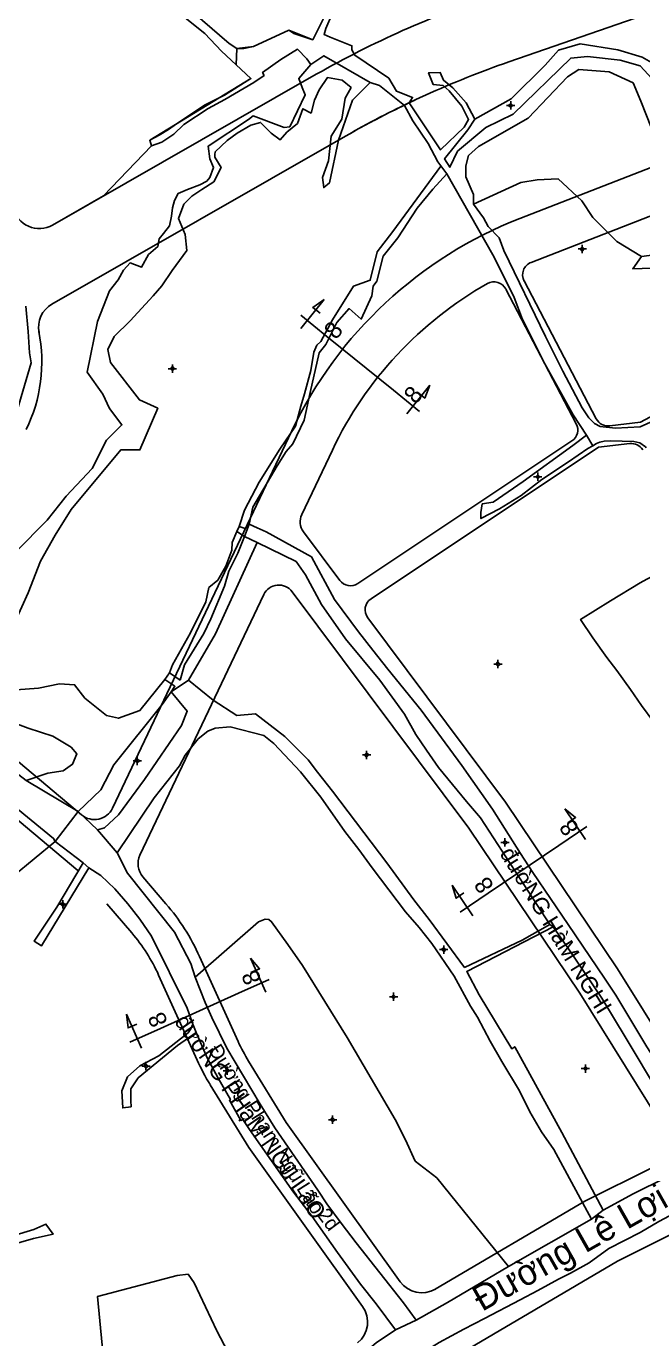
# Model space of a CAD drawing. Extents: x 548357 to 553331, y 1835329 to 1842351.
# Drawn here: x 551277.7 to 551462.8, y 1839061 to 1839455.2 of the extents above; entities that cross this region are included whole.
import ezdxf

# ---------------------------------------------------------------- set-up
doc = ezdxf.new("R2010")
doc.units = 0
for name, color, linetype in [('Level 1', 7, 'Continuous'), ('Level 10', 7, 'Continuous'), ('Level 11', 7, 'Continuous'), ('Level 2', 7, 'Continuous'), ('Level 30', 7, 'Continuous'), ('Level 31', 7, 'Continuous'), ('Level 4', 7, 'Continuous'), ('Level 5', 7, 'Continuous')]:
    doc.layers.add(name, color=color, linetype=linetype)

msp = doc.modelspace()

# ---------------------------------------------------------------- linework, layer by layer
at = {"layer": 'Level 1'}
for points in [[(551360.15, 1839364.47), (551367.15, 1839373.13)], [(551367.15, 1839373.13), (551363.7, 1839370.8), (551365.91, 1839369.02)], [(551360.09, 1839368.42), (551367.96, 1839362.06)], [(551367.96, 1839362.06), (551387.92, 1839345.91)], [(551395.79, 1839339.55), (551387.92, 1839345.91)], [(551391.92, 1839338.78), (551398.92, 1839347.43)], [(551398.92, 1839347.43), (551397.36, 1839343.58), (551395.16, 1839345.36)], [(551445.65, 1839210.95), (551439.41, 1839220.17)], [(551439.41, 1839220.17), (551442.65, 1839217.56), (551440.3, 1839215.97)], [(551446.04, 1839214.88), (551437.65, 1839209.21)], [(551416.38, 1839194.84), (551437.65, 1839209.21)], [(551411.79, 1839188.08), (551405.55, 1839197.31)], [(551405.55, 1839197.31), (551406.77, 1839193.33), (551409.12, 1839194.92)], [(551407.99, 1839189.18), (551416.38, 1839194.84)], [(551349.58, 1839165.14), (551345, 1839175.29)], [(551345, 1839175.29), (551347.75, 1839172.17), (551345.16, 1839171)], [(551350.64, 1839168.95), (551341.41, 1839164.79)], [(551318.01, 1839154.24), (551341.41, 1839164.79)], [(551312.33, 1839148.35), (551307.76, 1839158.5)], [(551307.76, 1839158.5), (551308.28, 1839154.37), (551310.87, 1839155.54)], [(551308.78, 1839150.08), (551318.01, 1839154.24)]]:
    msp.add_lwpolyline(points, dxfattribs=at)
at = {"layer": 'Level 10'}
for p, q in [((551445.92, 1839332.44), (551447.79, 1839329.22)), ((551321.17, 1839255.35), (551326.43, 1839258.87)), ((551286.41, 1839210.33), (551293.3, 1839219.36)), ((551293.3, 1839219.36), (551299.04, 1839213.85)), ((551286.41, 1839210.33), (551294.74, 1839203.99)), ((551299.04, 1839213.85), (551305.03, 1839206.96)), ((551294.74, 1839203.99), (551296.52, 1839202.42)), ((551434.94, 1839185.45), (551435.93, 1839184.74)), ((551327.69, 1839155.5), (551328.66, 1839152.96)), ((551422.47, 1839082.73), (551447.4, 1839096.94)), ((551447.4, 1839096.94), (551450.93, 1839099.62)), ((551388.55, 1839063.72), (551394.81, 1839066.6))]:
    msp.add_line(p, q, dxfattribs=at)
for points in [[(551317.52, 1839464.16), (551331.28, 1839453.04), (551336.31, 1839447.76), (551345.13, 1839439.54), (551337.21, 1839434.54), (551331.43, 1839431.64), (551322.78, 1839425.91), (551320.4, 1839424.2), (551317.55, 1839422.48), (551314.79, 1839421.02), (551315.27, 1839419.37), (551318.41, 1839420.39), (551321.95, 1839422.82), (551325.05, 1839425.72), (551332.31, 1839430.58), (551337.29, 1839433.22), (551346, 1839438.31), (551349.11, 1839440.48), (551348.66, 1839441.39), (551354.1, 1839445.23), (551359.18, 1839448.34), (551361.95, 1839445.44), (551363.16, 1839443.77), (551367.09, 1839446.4), (551380.97, 1839438.35), (551383.78, 1839437.43), (551391.28, 1839431.43), (551393.8, 1839426.81), (551398.34, 1839419.99), (551401.3, 1839414.54), (551403.96, 1839410.89)], [(551325.51, 1839461.39), (551338.63, 1839450.05), (551340.89, 1839448.58), (551343, 1839448.52), (551345.95, 1839449.15), (551356.56, 1839454.03), (551358.04, 1839453.11), (551363.69, 1839451.19), (551368.99, 1839461.53)], [(551369.58, 1839458.93), (551367.66, 1839454.54), (551367.13, 1839452.81), (551368.9, 1839451.98), (551375.49, 1839449.39), (551375.41, 1839448.17), (551376.31, 1839446.53), (551386.53, 1839439.69), (551388.83, 1839435.71), (551393.67, 1839433.84), (551392.68, 1839432.21), (551402.09, 1839418.11), (551409.19, 1839424.94), (551410.52, 1839427.19), (551408.48, 1839431.28), (551404.66, 1839435.83), (551402.84, 1839437.44), (551399.92, 1839437.71), (551398.51, 1839441.27), (551402.01, 1839441.3), (551402.97, 1839439.04), (551405.82, 1839436.78), (551409.77, 1839432.23), (551412.42, 1839427.36)], [(551412.42, 1839427.36), (551423.26, 1839433.4), (551433.5, 1839443.54), (551437.48, 1839448.09), (551444.06, 1839450), (551455.32, 1839448.14), (551462.67, 1839445.92), (551467.52, 1839443.12), (551471.63, 1839443.54)], [(551412.42, 1839427.36), (551410.28, 1839424.12), (551403.31, 1839415.39), (551404.91, 1839412.88), (551407.2, 1839417.68), (551415.66, 1839424.86), (551423.92, 1839428.85), (551441.17, 1839445.68), (551446.18, 1839446.2), (551456.07, 1839445.07), (551462, 1839443.32), (551466.76, 1839438.27)], [(551466.06, 1839336.77), (551462.01, 1839334.96), (551454.59, 1839334.48), (551450.01, 1839335.05), (551448.34, 1839335.94), (551446.63, 1839337.64), (551444.64, 1839340.67), (551438.77, 1839351.6), (551433.64, 1839362.04), (551421.1, 1839387.91), (551419.67, 1839391.66), (551416.42, 1839395.07), (551414.94, 1839397.74), (551412.02, 1839401.79), (551411.98, 1839404.67), (551409.71, 1839410.06), (551409.67, 1839413.3), (551410.46, 1839416.38), (551413.44, 1839419.08), (551428.4, 1839427.65), (551440.16, 1839440.05), (551443.58, 1839442.23), (551452.72, 1839441.51), (551459.88, 1839438.22), (551462.21, 1839432.74), (551466.94, 1839420.78)], [(551344.61, 1839305.69), (551345.71, 1839310.82), (551353.03, 1839323.18), (551355.78, 1839327.54), (551357.78, 1839329.86), (551361.18, 1839336.92), (551362.97, 1839345.24), (551365.63, 1839357.13), (551367.61, 1839359.66), (551370.9, 1839366.23), (551374.63, 1839370.44), (551378.28, 1839367.31), (551381.48, 1839374.23), (551381.87, 1839377.13), (551382.98, 1839378.68), (551384.83, 1839386.22), (551389.23, 1839391.65), (551395.1, 1839400.64), (551399.8, 1839406.32), (551403.96, 1839410.89)], [(551403.96, 1839410.89), (551417.74, 1839386.57), (551422.41, 1839377.46), (551424.24, 1839373.79), (551426.68, 1839367.19), (551433.42, 1839353.86), (551441.88, 1839338.49), (551445.92, 1839332.44)], [(551467.77, 1839386.78), (551462.43, 1839386.12), (551459.81, 1839382.39), (551471.15, 1839382.75)], [(551272.93, 1839333.03), (551279.12, 1839354.17), (551278.69, 1839357.19), (551278.3, 1839363.59), (551277.52, 1839371.16)], [(551445.92, 1839332.44), (551441.8, 1839329.33), (551426.9, 1839318.51), (551417.91, 1839312.31), (551414.6, 1839311.76), (551414.15, 1839309.18), (551414.21, 1839307.38), (551419.75, 1839310.29), (551426.32, 1839314.29), (551432.47, 1839319.06), (551440.48, 1839324.4), (551446.34, 1839328.38), (551447.79, 1839329.22)], [(551447.79, 1839329.22), (551448.93, 1839329.88), (551449.93, 1839330.34), (551451.23, 1839330.63), (551453.11, 1839330.72), (551460.12, 1839330.53), (551461.97, 1839330.16), (551463.58, 1839328.96), (551463.8, 1839328.6)], [(551344.61, 1839305.69), (551343.22, 1839302.02), (551347.01, 1839300.19)], [(551344.61, 1839305.69), (551347.07, 1839304.57), (551349.72, 1839303.43), (551363.29, 1839295.87), (551370.25, 1839283.09), (551377.49, 1839273.37), (551381.78, 1839267.82), (551386.24, 1839262.18), (551396.27, 1839249.84), (551408.43, 1839233.16), (551417.73, 1839220.11), (551426.05, 1839206.76), (551429.8, 1839201.1), (551440.36, 1839185.46), (551451.36, 1839169.37), (551454.71, 1839164.2), (551464.05, 1839148.66), (551469.49, 1839140.18), (551480.42, 1839122.9), (551483.86, 1839116.42)], [(551326.43, 1839258.87), (551334.52, 1839272.77), (551347.01, 1839300.19)], [(551347.01, 1839300.19), (551358.7, 1839294.52), (551361.49, 1839290.43), (551366.31, 1839281.55), (551373.59, 1839271.2), (551383.88, 1839258.88), (551391.22, 1839248.65), (551394.65, 1839242.54), (551397.89, 1839237.79), (551401.5, 1839232.59), (551409.87, 1839222.39), (551414.1, 1839217.44), (551434.94, 1839185.45)], [(551482.45, 1839298.41), (551464.08, 1839289.14), (551461.99, 1839288.05), (551453.15, 1839282.69), (551444.13, 1839277.09), (551447.85, 1839271.54), (551452.05, 1839265.69), (551455.03, 1839261.72), (551459.11, 1839256.03), (551462.47, 1839251.25), (551466.14, 1839246.23), (551469.64, 1839241.23), (551483.85, 1839219.5), (551487.72, 1839215.07), (551489.34, 1839212.06), (551495.82, 1839199.44), (551502.85, 1839186.94), (551514.61, 1839164.79), (551527.98, 1839137.95)], [(551151.32, 1839272.87), (551158.9, 1839273.71), (551162.14, 1839272.76), (551177.62, 1839269.62), (551181.49, 1839268.62), (551181.61, 1839267.74), (551186.15, 1839271.05), (551200.64, 1839269.72), (551204.07, 1839268.95), (551219.72, 1839265.6), (551232.7, 1839255.56), (551242.65, 1839244.83), (551258.02, 1839231.08), (551273.37, 1839220.24), (551275.3, 1839220.01), (551285.9, 1839211.31), (551286.41, 1839210.33)], [(551239.12, 1839258.3), (551277.62, 1839228.73), (551293.3, 1839219.36)], [(551326.43, 1839258.87), (551333.81, 1839252.81), (551340.93, 1839248.27), (551346.54, 1839248.76), (551355.37, 1839241.91), (551362.36, 1839234.94), (551365.12, 1839231.23), (551369.61, 1839225.51), (551385.93, 1839203.93), (551394.1, 1839192.9), (551398.72, 1839186.9), (551409.29, 1839172.55), (551426.58, 1839180.78), (551434.94, 1839185.45)], [(551293.3, 1839219.36), (551300.11, 1839225.92), (551303.99, 1839233.39), (551318.47, 1839251.48), (551321.17, 1839255.35)], [(551321.17, 1839255.35), (551326.04, 1839249.48), (551324.32, 1839245.17), (551313.24, 1839228.95), (551305.38, 1839218.34), (551301.16, 1839214.53), (551299.04, 1839213.85)], [(551305.03, 1839206.96), (551316.1, 1839223.54), (551323.72, 1839233.12), (551325.41, 1839236.34), (551329.29, 1839241.21), (551332.17, 1839243.54), (551334.45, 1839244.39), (551338.9, 1839244.77), (551349.05, 1839242.24), (551352.01, 1839239.86), (551360.08, 1839231.29), (551366.1, 1839223.74), (551373.32, 1839213.37), (551377.58, 1839207.99), (551381.54, 1839202.43), (551391.55, 1839189.3), (551395.7, 1839184.56), (551399.48, 1839179.76), (551406.18, 1839169.92), (551411.06, 1839160.9), (551413.21, 1839157.59), (551417.02, 1839150.41), (551420.53, 1839144.3), (551425.84, 1839135.48), (551428.92, 1839129.19), (551432.43, 1839123.17), (551436.08, 1839117.82), (551447.4, 1839096.94)], [(551305.03, 1839206.96), (551308.1, 1839200.86), (551322.24, 1839183.14), (551327.14, 1839173.69), (551328.43, 1839169.65)], [(551294.74, 1839203.99), (551286.87, 1839190.65), (551280.1, 1839180.4), (551282.3, 1839179.06), (551296.52, 1839202.42)], [(551296.52, 1839202.42), (551300.11, 1839200.19), (551304.28, 1839196.13), (551308.23, 1839191.65), (551311.76, 1839187.01), (551315.25, 1839181.98), (551326.02, 1839160.27), (551327.69, 1839155.5)], [(551328.43, 1839169.65), (551347.38, 1839186.27), (551349.47, 1839187.03), (551350.48, 1839186.91), (551351.34, 1839186.26), (551356.28, 1839179.44), (551360.6, 1839173.11), (551374.06, 1839151.54), (551388.45, 1839126.92), (551391.58, 1839120.76), (551394.48, 1839114.39), (551401, 1839109.32), (551406.91, 1839102.06), (551422.47, 1839082.73)], [(551435.93, 1839184.74), (551409.94, 1839171.35), (551413.73, 1839164.3), (551423.49, 1839148.11), (551424.39, 1839148.71), (551438.5, 1839122.97), (551450.93, 1839099.62)], [(551435.93, 1839184.74), (551440.51, 1839178.18), (551450.5, 1839163.28), (551457.84, 1839151.21), (551467.52, 1839135.01), (551470.15, 1839130.73), (551479.91, 1839114.49)], [(551328.43, 1839169.65), (551331.44, 1839161.97), (551333.37, 1839157.51), (551337.94, 1839148.34), (551347.97, 1839131.44), (551352.34, 1839124.41), (551365.2, 1839105.69), (551367.92, 1839101.52), (551372.22, 1839095.75), (551376.71, 1839089.85), (551390.92, 1839071.84), (551394.81, 1839066.6)], [(551327.69, 1839155.5), (551327.12, 1839154.06), (551326.32, 1839152.93), (551317.46, 1839146.02), (551311.75, 1839143), (551308.08, 1839139.68), (551306.4, 1839135.45), (551306.66, 1839130.34), (551309.14, 1839130.71), (551309.04, 1839132.47), (551309.08, 1839136.08), (551311.32, 1839139.43), (551323.07, 1839149.08), (551328.66, 1839152.96)], [(551328.66, 1839152.96), (551332.02, 1839145.42), (551335.27, 1839139.28), (551339, 1839132.88), (551338.68, 1839132.65), (551342.13, 1839126.53), (551342.72, 1839126.86), (551344.69, 1839123.92), (551357.89, 1839105.08), (551363.54, 1839097.76), (551371.19, 1839086.95), (551378.05, 1839077.43), (551382.8, 1839071.49), (551388.55, 1839063.72)], [(551450.93, 1839099.62), (551459.96, 1839104.51), (551479.91, 1839114.49)], [(551339.57, 1838991.66), (551341.67, 1838997.91), (551355.45, 1839014.08), (551361, 1839020.21), (551366.88, 1839027.41), (551373.65, 1839034.23), (551380.01, 1839039.79), (551385.93, 1839045.97), (551396.89, 1839051.61), (551395.63, 1839056.17), (551401.69, 1839059.87), (551409.05, 1839063.94), (551415.3, 1839067.1), (551425.98, 1839072.75), (551431.31, 1839075.5), (551437.48, 1839078.94), (551441.06, 1839080.71), (551446.75, 1839083.84), (551452.58, 1839088.15), (551462, 1839092.98), (551467.62, 1839096.22), (551481.32, 1839103.57)], [(551266.4, 1839043.92), (551263.18, 1839071.58), (551259.57, 1839088.08), (551263.52, 1839089.24), (551267.25, 1839090.05), (551279.93, 1839093.84), (551283.6, 1839095.47), (551285.73, 1839092.42), (551279.89, 1839091.14), (551265.27, 1839086.95), (551268.74, 1839058.39)], [(551394.81, 1839066.6), (551404.21, 1839071.96), (551422.47, 1839082.73)], [(551342.58, 1838914.79), (551335.21, 1838950.51), (551332.73, 1838962.22), (551328.34, 1838981.83), (551328.57, 1838982.04), (551322.36, 1839005.57), (551333.14, 1839008.32), (551351.03, 1839031.17), (551366.62, 1839046.23), (551377.65, 1839056.22), (551378.14, 1839055.85), (551382.77, 1839059.75), (551388.55, 1839063.72)]]:
    msp.add_lwpolyline(points, dxfattribs=at)
at = {"layer": 'Level 11'}
for p, q in [((551422.53, 1839431.44), (551421.91, 1839431.44)), ((551423.16, 1839432.07), (551422.53, 1839431.44)), ((551422.53, 1839431.44), (551423.16, 1839430.81)), ((551423.16, 1839432.69), (551423.16, 1839432.07)), ((551423.79, 1839431.44), (551423.16, 1839432.07)), ((551423.16, 1839430.81), (551423.79, 1839431.44)), ((551424.41, 1839431.44), (551423.79, 1839431.44)), ((551423.16, 1839430.81), (551423.16, 1839430.19)), ((551444.01, 1839388.36), (551443.38, 1839388.36)), ((551444.63, 1839388.99), (551444.01, 1839388.36)), ((551444.01, 1839388.36), (551444.63, 1839387.73)), ((551444.63, 1839389.61), (551444.63, 1839388.99)), ((551445.25, 1839388.36), (551444.63, 1839388.99)), ((551444.63, 1839387.73), (551445.25, 1839388.36)), ((551444.63, 1839387.73), (551444.63, 1839387.11)), ((551445.88, 1839388.36), (551445.25, 1839388.36)), ((551320.95, 1839352.38), (551320.33, 1839352.38)), ((551321.58, 1839353.01), (551320.95, 1839352.38)), ((551320.95, 1839352.38), (551321.58, 1839351.75)), ((551321.58, 1839353.63), (551321.58, 1839353.01)), ((551322.2, 1839352.38), (551321.58, 1839353.01)), ((551321.58, 1839351.75), (551322.2, 1839352.38)), ((551322.83, 1839352.38), (551322.2, 1839352.38)), ((551321.58, 1839351.75), (551321.58, 1839351.13)), ((551431.29, 1839320.53), (551430.67, 1839319.91)), ((551431.29, 1839321.16), (551431.29, 1839320.53)), ((551431.91, 1839319.91), (551431.29, 1839320.53)), ((551430.67, 1839319.91), (551430.04, 1839319.91)), ((551430.67, 1839319.91), (551431.29, 1839319.29)), ((551431.29, 1839319.29), (551431.91, 1839319.91)), ((551431.29, 1839319.29), (551431.29, 1839318.66)), ((551432.54, 1839319.91), (551431.91, 1839319.91)), ((551418.69, 1839263.66), (551418.07, 1839263.66)), ((551419.32, 1839264.29), (551418.69, 1839263.66)), ((551418.69, 1839263.66), (551419.32, 1839263.03)), ((551419.32, 1839264.91), (551419.32, 1839264.29)), ((551419.94, 1839263.66), (551419.32, 1839264.29)), ((551419.32, 1839263.03), (551419.94, 1839263.66)), ((551419.32, 1839263.03), (551419.32, 1839262.41)), ((551420.57, 1839263.66), (551419.94, 1839263.66)), ((551310.41, 1839234.6), (551309.78, 1839234.6)), ((551311.03, 1839235.23), (551310.41, 1839234.6)), ((551310.41, 1839234.6), (551311.03, 1839233.97)), ((551311.03, 1839235.85), (551311.03, 1839235.23)), ((551311.65, 1839234.6), (551311.03, 1839235.23)), ((551311.03, 1839233.97), (551311.65, 1839234.6)), ((551311.03, 1839233.97), (551311.03, 1839233.35)), ((551312.28, 1839234.6), (551311.65, 1839234.6)), ((551379.27, 1839236.37), (551378.65, 1839236.37)), ((551379.9, 1839236.99), (551379.27, 1839236.37)), ((551379.27, 1839236.37), (551379.9, 1839235.75)), ((551379.9, 1839237.62), (551379.9, 1839236.99)), ((551380.53, 1839236.37), (551379.9, 1839236.99)), ((551379.9, 1839235.75), (551380.53, 1839236.37)), ((551379.9, 1839235.75), (551379.9, 1839235.12)), ((551381.15, 1839236.37), (551380.53, 1839236.37)), ((551420.81, 1839210.09), (551420.18, 1839210.09)), ((551421.43, 1839210.71), (551420.81, 1839210.09)), ((551420.81, 1839210.09), (551421.43, 1839209.47)), ((551421.43, 1839211.34), (551421.43, 1839210.71)), ((551422.06, 1839210.09), (551421.43, 1839210.71)), ((551421.43, 1839209.47), (551422.06, 1839210.09)), ((551422.68, 1839210.09), (551422.06, 1839210.09)), ((551421.43, 1839209.47), (551421.43, 1839208.84)), ((551288.01, 1839191.52), (551287.39, 1839191.52)), ((551288.64, 1839192.15), (551288.01, 1839191.52)), ((551288.01, 1839191.52), (551288.64, 1839190.89)), ((551288.64, 1839192.77), (551288.64, 1839192.15)), ((551289.27, 1839191.52), (551288.64, 1839192.15)), ((551288.64, 1839190.89), (551289.27, 1839191.52)), ((551288.64, 1839190.89), (551288.64, 1839190.27)), ((551289.89, 1839191.52), (551289.27, 1839191.52)), ((551403.04, 1839179.15), (551403.04, 1839178.53)), ((551402.41, 1839177.9), (551401.79, 1839177.9)), ((551403.04, 1839178.53), (551402.41, 1839177.9)), ((551402.41, 1839177.9), (551403.04, 1839177.27)), ((551403.67, 1839177.9), (551403.04, 1839178.53)), ((551403.04, 1839177.27), (551403.67, 1839177.9)), ((551403.04, 1839177.27), (551403.04, 1839176.65)), ((551404.29, 1839177.9), (551403.67, 1839177.9)), ((551387.35, 1839163.75), (551386.73, 1839163.75)), ((551387.98, 1839164.37), (551387.35, 1839163.75)), ((551387.35, 1839163.75), (551387.98, 1839163.13)), ((551387.98, 1839165), (551387.98, 1839164.37)), ((551388.61, 1839163.75), (551387.98, 1839164.37)), ((551387.98, 1839163.13), (551388.61, 1839163.75)), ((551387.98, 1839163.13), (551387.98, 1839162.5)), ((551389.23, 1839163.75), (551388.61, 1839163.75)), ((551313.62, 1839143.55), (551312.99, 1839142.92)), ((551313.62, 1839144.17), (551313.62, 1839143.55)), ((551314.25, 1839142.92), (551313.62, 1839143.55)), ((551445.6, 1839143.43), (551445.6, 1839142.81)), ((551312.99, 1839142.92), (551312.37, 1839142.92)), ((551312.99, 1839142.92), (551313.62, 1839142.29)), ((551313.62, 1839142.29), (551314.25, 1839142.92)), ((551313.62, 1839142.29), (551313.62, 1839141.67)), ((551314.87, 1839142.92), (551314.25, 1839142.92)), ((551337.39, 1839141.54), (551336.77, 1839141.54)), ((551338.02, 1839142.17), (551337.39, 1839141.54)), ((551337.39, 1839141.54), (551338.02, 1839140.91)), ((551338.02, 1839142.79), (551338.02, 1839142.17)), ((551338.65, 1839141.54), (551338.02, 1839142.17)), ((551338.02, 1839140.91), (551338.65, 1839141.54)), ((551338.02, 1839140.91), (551338.02, 1839140.29)), ((551339.27, 1839141.54), (551338.65, 1839141.54)), ((551444.97, 1839142.18), (551444.35, 1839142.18)), ((551445.6, 1839142.81), (551444.97, 1839142.18)), ((551444.97, 1839142.18), (551445.6, 1839141.55)), ((551446.23, 1839142.18), (551445.6, 1839142.81)), ((551445.6, 1839141.55), (551446.23, 1839142.18)), ((551445.6, 1839141.55), (551445.6, 1839140.93)), ((551446.85, 1839142.18), (551446.23, 1839142.18)), ((551369.67, 1839127.45), (551369.05, 1839126.82)), ((551369.67, 1839128.07), (551369.67, 1839127.45)), ((551370.3, 1839126.82), (551369.67, 1839127.45)), ((551369.05, 1839126.82), (551368.42, 1839126.82)), ((551369.05, 1839126.82), (551369.67, 1839126.19)), ((551369.67, 1839126.19), (551370.3, 1839126.82)), ((551369.67, 1839126.19), (551369.67, 1839125.57)), ((551370.92, 1839126.82), (551370.3, 1839126.82))]:
    msp.add_line(p, q, dxfattribs=at)
for centre in [(551423.16, 1839431.44), (551444.63, 1839388.36), (551321.58, 1839352.38), (551431.29, 1839319.91), (551419.32, 1839263.66), (551311.03, 1839234.6), (551379.9, 1839236.37), (551421.43, 1839210.09), (551288.64, 1839191.52), (551403.04, 1839177.9), (551387.98, 1839163.75), (551313.62, 1839142.92), (551338.02, 1839141.54), (551445.6, 1839142.18), (551369.67, 1839126.82)]:
    msp.add_circle(centre, 0.15, dxfattribs=at)
at = {"layer": 'Level 2'}
for p, q in [((551308.1, 1839200.86), (551305.03, 1839206.96)), ((551294.74, 1839203.99), (551296.52, 1839202.42)), ((551296.52, 1839202.42), (551300.11, 1839200.19)), ((551300.11, 1839200.19), (551304.28, 1839196.13)), ((551322.24, 1839183.14), (551308.1, 1839200.86)), ((551304.28, 1839196.13), (551308.23, 1839191.65)), ((551315.25, 1839181.98), (551326.02, 1839160.27)), ((551326.02, 1839160.27), (551327.69, 1839155.5)), ((551327.69, 1839155.5), (551328.66, 1839152.96)), ((551347.97, 1839131.44), (551337.94, 1839148.34)), ((551338.68, 1839132.65), (551342.13, 1839126.53)), ((551342.13, 1839126.53), (551342.72, 1839126.86)), ((551388.55, 1839063.72), (551394.81, 1839066.6))]:
    msp.add_line(p, q, dxfattribs=at)
for points in [[(551305.03, 1839206.96), (551299.04, 1839213.85), (551293.3, 1839219.36), (551286.41, 1839210.33), (551294.74, 1839203.99)], [(551437.48, 1839078.94), (551441.06, 1839080.71), (551446.75, 1839083.84), (551452.58, 1839088.15), (551462, 1839092.98), (551467.62, 1839096.22), (551481.32, 1839103.57), (551492.64, 1839107.86), (551502.4, 1839112.71), (551516.96, 1839120.26), (551529.59, 1839126.58), (551535.62, 1839129.44), (551541.72, 1839132.94), (551551.37, 1839137.9), (551562.2, 1839142.15), (551571.64, 1839146.11), (551597.94, 1839160.4), (551619.98, 1839173.88), (551649.8, 1839199.45), (551672.62, 1839215.25)], [(551308.23, 1839191.65), (551311.76, 1839187.01), (551315.25, 1839181.98)], [(551328.43, 1839169.65), (551327.14, 1839173.69), (551322.24, 1839183.14)], [(551337.94, 1839148.34), (551333.37, 1839157.51), (551331.44, 1839161.97), (551328.43, 1839169.65)], [(551573.55, 1839161.78), (551568.97, 1839158.28), (551548.53, 1839147.85), (551527.98, 1839137.95), (551524.56, 1839137.32), (551507.79, 1839128.39), (551496.59, 1839122.65), (551483.86, 1839116.42), (551479.91, 1839114.49), (551459.96, 1839104.51), (551450.93, 1839099.62), (551447.4, 1839096.94), (551422.47, 1839082.73), (551404.21, 1839071.96), (551394.81, 1839066.6), (551388.55, 1839063.72), (551382.77, 1839059.75)], [(551328.66, 1839152.96), (551332.02, 1839145.42), (551335.27, 1839139.28), (551339, 1839132.88), (551338.68, 1839132.65)], [(551365.2, 1839105.69), (551352.34, 1839124.41), (551347.97, 1839131.44)], [(551342.72, 1839126.86), (551344.69, 1839123.92), (551357.89, 1839105.08), (551363.54, 1839097.76), (551371.19, 1839086.95), (551378.05, 1839077.43)], [(551376.71, 1839089.85), (551372.22, 1839095.75), (551367.92, 1839101.52), (551365.2, 1839105.69)], [(551394.81, 1839066.6), (551390.92, 1839071.84), (551376.71, 1839089.85)], [(551378.05, 1839077.43), (551382.8, 1839071.49), (551388.55, 1839063.72)], [(551401.69, 1839059.87), (551409.05, 1839063.94), (551415.3, 1839067.1), (551425.98, 1839072.75), (551431.31, 1839075.5), (551437.48, 1839078.94)]]:
    msp.add_lwpolyline(points, dxfattribs=at)
at = {"layer": 'Level 30'}
for points in [[(551285.59, 1839395.51), (551300.92, 1839404.28), (551315.27, 1839419.37), (551314.79, 1839421.02), (551345.13, 1839439.54), (551340.72, 1839443.65), (551340.89, 1839448.58), (551345.95, 1839449.15), (551356.56, 1839454.03), (551363.69, 1839451.19), (551368.99, 1839461.53), (551376.16, 1839479.64)], [(551468.67, 1839460.5), (551422.6, 1839444.54)], [(551363.35, 1839440.02), (551285.59, 1839395.51)], [(551373.53, 1839422.23), (551285.4, 1839371.78)], [(551425.92, 1839397.49), (551488.92, 1839422.03)], [(551429.27, 1839384.31), (551494.21, 1839409.6)], [(551442.85, 1839335.86), (551421.66, 1839376.32)], [(551448.85, 1839337.33), (551427.18, 1839378.73)], [(551462.08, 1839336.31), (551517.02, 1839365.63)], [(551281.53, 1839363.29), (551281.48, 1839363.51)], [(551452.87, 1839335.22), (551462.08, 1839336.31)], [(551303.59, 1839220.39), (551357.42, 1839333.75)], [(551377.27, 1839287.86), (551441.53, 1839330.67)], [(551381.22, 1839283.28), (551449.5, 1839328.77)], [(551449.5, 1839328.77), (551458.94, 1839329.89)], [(551360.41, 1839308.56), (551369.61, 1839327.96)], [(551371.84, 1839288.79), (551360.92, 1839303.43)], [(551410.55, 1839214.39), (551357.53, 1839285.4)], [(551349.01, 1839284.55), (551311.83, 1839206.25)], [(551421.56, 1839222.2), (551380.23, 1839277.56)], [(551246.21, 1839258.73), (551294.32, 1839218.36)], [(551231.39, 1839253.54), (551293.19, 1839201.68)], [(551455.27, 1839172.17), (551421.56, 1839222.2)], [(551443.94, 1839164.83), (551410.55, 1839214.39)], [(551312.69, 1839199.78), (551319.62, 1839191.7)], [(551301.88, 1839191.65), (551309.37, 1839182.91)], [(551329.74, 1839175.81), (551341.3, 1839150.28)], [(551479.17, 1839133.76), (551455.27, 1839172.17)], [(551317.44, 1839170.24), (551329.01, 1839144.71)], [(551467.56, 1839126.86), (551443.94, 1839164.83)], [(551344.42, 1839144.41), (551355.74, 1839125.96), (551389.96, 1839078.16)], [(551332.92, 1839137.34), (551344.49, 1839118.49), (551378.69, 1839070.72)], [(551465.97, 1839112.61), (551445.42, 1839102.32)], [(551400.52, 1839075.92), (551445.42, 1839102.32)], [(551478.6, 1839096.02), (551455.22, 1839084.3)], [(551455.22, 1839084.3), (551405.54, 1839055.09)], [(551334.94, 1839063.37), (551328.09, 1839077.8), (551326.28, 1839080.41), (551323, 1839080.04), (551299.1, 1839073.72), (551301.66, 1839046.59), (551292.13, 1839043.17), (551293.68, 1839031.79), (551298.4, 1839009.83), (551298.6, 1839007.48), (551297.92, 1839005.55), (551320.85, 1839011.35), (551325.1, 1838995.19)], [(551350.08, 1839033.16), (551343.33, 1839047.34), (551335.04, 1839063.16)]]:
    msp.add_lwpolyline(points, dxfattribs=at)
for centre, radius, start, end in [((551517.48, 1839170.76), 310.25, 109.1133, 119.788), ((551517.48, 1839170.76), 289.75, 109.1133, 119.788), ((551517.48, 1839170.76), 289.75, 115.135, 119.788), ((551281.62, 1839402.45), 8, 191.9695, 299.788), ((551281.62, 1839402.45), 8, 191.9695, 299.788), ((551471.92, 1839279.38), 126.75, 111.2794, 154.6013), ((551430.72, 1839380.58), 4, 111.2794, 207.636), ((551471.92, 1839279.38), 113.25, 119.4993, 154.6013), ((551418.12, 1839374.47), 4, 27.636, 119.4993), ((551289.38, 1839364.83), 8, 119.788, 191.1238), ((551235.61, 1839354.5), 46.75, 334.1559, 11.1238), ((551452.4, 1839339.19), 4, 207.636, 276.7601), ((551439.31, 1839334), 4, 303.6758, 27.636), ((551459.41, 1839325.92), 4, 32.0698, 96.7601), ((551364.92, 1839306.42), 5, 154.6013, 216.7463), ((551353.52, 1839282.41), 5, 36.7463, 154.6013), ((551375.05, 1839291.19), 4, 216.7463, 303.6758), ((551383.44, 1839279.95), 4, 123.6758, 216.7463), ((551298.17, 1839222.96), 6, 230.0013, 334.6013), ((551317.25, 1839203.68), 6, 154.6013, 220.5984), ((551268.94, 1839148.26), 66.75, 24.3768, 40.5984), ((551268.94, 1839148.26), 53.25, 24.3768, 40.5984), ((551389.81, 1839172.26), 53.25, 204.3768, 211.5384), ((551389.81, 1839172.26), 66.75, 204.3768, 211.5384), ((551396.47, 1839082.82), 8, 215.6018, 300.4562), ((551372.19, 1839066.06), 8, 308.5959, 35.6018), ((551340.36, 1839065.94), 6, 205.3868, 207.6487)]:
    msp.add_arc(centre, radius, start, end, dxfattribs=at)
at = {"layer": 'Level 31'}
for p, q in [((551340.96, 1839303.46), (551341.62, 1839304.94)), ((551319.29, 1839259.06), (551320.7, 1839261.03)), ((551320.7, 1839261.03), (551323.88, 1839258.79))]:
    msp.add_line(p, q, dxfattribs=at)
for points in [[(551274.51, 1839297.4), (551284.01, 1839306.87), (551289.65, 1839314.14), (551297.52, 1839322.44), (551301.8, 1839330.93), (551306.4, 1839335.49), (551302.65, 1839340.41), (551300.71, 1839344.73), (551296.02, 1839351.32), (551299.06, 1839366.54), (551302.73, 1839375.8), (551305.24, 1839379.08), (551306.88, 1839381.95), (551308.84, 1839384.21), (551312.31, 1839382.92), (551314.42, 1839386.65), (551317.15, 1839389.04), (551317.62, 1839391.37), (551318.88, 1839393.04), (551320.73, 1839395.3), (551321.31, 1839398.15), (551321.56, 1839400.67), (551322.23, 1839402.9), (551323.32, 1839405.03), (551326.1, 1839406.19), (551329.82, 1839407.62), (551331.93, 1839408.72), (551332.85, 1839409.83), (551333.96, 1839412.85), (551332.84, 1839415.39), (551332.31, 1839419.27), (551344.43, 1839427.23), (551345.85, 1839428.29), (551355.11, 1839424.78), (551356.82, 1839425.03), (551361.47, 1839434.66), (551360.57, 1839436.86), (551359.52, 1839439.54), (551363.16, 1839443.77)], [(551274.49, 1839276.66), (551278.25, 1839285.04), (551281.95, 1839294.6), (551286.35, 1839302.42), (551291.19, 1839310.06), (551306.05, 1839328), (551311.8, 1839327.98), (551317.15, 1839340.48), (551311.65, 1839343.06), (551302.95, 1839354.2), (551302.23, 1839358.2), (551304.13, 1839362.01), (551308.92, 1839366.75), (551315.75, 1839374.23), (551318.4, 1839377.28), (551321.54, 1839381.9), (551325.89, 1839387.93), (551325.44, 1839392.74), (551323.38, 1839397.51), (551325.05, 1839401.76), (551327.39, 1839404.21), (551330.44, 1839406.16), (551333.99, 1839408.52), (551336.21, 1839412.85), (551334.32, 1839415.88), (551334.3, 1839416.67), (551334.46, 1839417.53), (551338, 1839420.93), (551340.98, 1839423.1), (551345.15, 1839425.5), (551348.07, 1839426.34), (551351.25, 1839423.1), (551353.96, 1839421.17), (551355.94, 1839423.43), (551359.1, 1839426.06), (551360.75, 1839430.45), (551363.2, 1839429.18), (551364.27, 1839432.99), (551365.59, 1839436.16), (551368.1, 1839439.82), (551372.59, 1839439.01), (551375.23, 1839436.84), (551373.46, 1839433.59), (551372.45, 1839427.35), (551369.24, 1839422.25), (551368.44, 1839414.78), (551366.66, 1839409.79), (551367.03, 1839406.8), (551368.7, 1839408.18), (551371.4, 1839420.98), (551375.67, 1839432.99), (551380.97, 1839438.35)], [(551341.62, 1839304.94), (551343.25, 1839309.86), (551347.59, 1839318.31), (551353.84, 1839328.17), (551358.52, 1839335.08), (551360.13, 1839341.11), (551361.26, 1839344.85), (551363.14, 1839351.86), (551364.08, 1839357.36), (551364.91, 1839359.41), (551366.15, 1839360.56), (551369.67, 1839367.05), (551375.93, 1839377.22), (551381, 1839378.95), (551383.02, 1839387.47), (551387.75, 1839393.55), (551402.22, 1839413.26)], [(551341.62, 1839304.94), (551343.46, 1839304.36), (551344.61, 1839305.69), (551345.71, 1839310.82), (551353.03, 1839323.18), (551355.78, 1839327.54), (551357.78, 1839329.86), (551361.18, 1839336.92), (551362.97, 1839345.24), (551365.63, 1839357.13), (551367.61, 1839359.66), (551370.9, 1839366.23), (551374.63, 1839370.44), (551378.28, 1839367.31), (551381.48, 1839374.23), (551381.87, 1839377.13), (551382.98, 1839378.68), (551384.83, 1839386.22), (551389.23, 1839391.65), (551395.1, 1839400.64), (551399.8, 1839406.32), (551403.96, 1839410.89)], [(551412.02, 1839401.79), (551426.23, 1839408.33), (551431.08, 1839409.09), (551437.36, 1839409.37), (551444.56, 1839402.76), (551447.78, 1839397.8), (551455, 1839390.63), (551462.43, 1839386.12)], [(551320.7, 1839261.03), (551321.61, 1839263.4), (551327.04, 1839273.08), (551331.6, 1839282.34), (551332.53, 1839286.62), (551335.26, 1839288.87), (551337.66, 1839293.11), (551339.37, 1839297.9), (551339.49, 1839300.2), (551340.96, 1839303.46)], [(551340.96, 1839303.46), (551343.22, 1839302.02), (551341.26, 1839297), (551338.52, 1839291.61), (551337.2, 1839287.04), (551333.1, 1839277.23), (551330.98, 1839272.87), (551325.17, 1839263.42), (551323.88, 1839258.79)], [(551319.29, 1839259.06), (551311.81, 1839249.76), (551305.36, 1839247.4), (551301.81, 1839248.22), (551295.31, 1839253.41), (551292.21, 1839257.44), (551287.69, 1839257.75), (551281.34, 1839256.44), (551274.61, 1839255.89)], [(551321.17, 1839255.35), (551322.31, 1839256.99), (551319.29, 1839259.06)], [(551293.3, 1839219.36), (551300.11, 1839225.92), (551303.99, 1839233.39), (551318.47, 1839251.48), (551321.17, 1839255.35)], [(551277.62, 1839228.73), (551284.16, 1839230.91), (551288.74, 1839231.6), (551291.62, 1839233.6), (551292.85, 1839236.75), (551291.16, 1839238.67), (551285.68, 1839242.01), (551278.23, 1839244.43), (551267.13, 1839248.48)], [(551171.5, 1839063.32), (551173.28, 1839066.17), (551178.22, 1839076.22), (551182.46, 1839082.73), (551196.26, 1839105.5), (551202.62, 1839119.42), (551207.53, 1839124.43), (551213.39, 1839128.64), (551222.3, 1839139.75), (551243.35, 1839159.2), (551245.63, 1839165.23), (551245.6, 1839168.31), (551251.69, 1839177.94), (551254.31, 1839181.34), (551258.3, 1839186.12), (551264.1, 1839191.21), (551267.99, 1839193.06), (551273.71, 1839199.96), (551286.41, 1839210.33)]]:
    msp.add_lwpolyline(points, dxfattribs=at)

# ---------------------------------------------------------------- texts
at = {"layer": 'Level 1'}
for s, height, rotation, p in [('8', 5.21, 51.0321, (551370.69, 1839360.86)), ('8', 5.21, 51.0321, (551394.67, 1839341.46)), ('8', 5.21, 124.0321, (551443.88, 1839214.36)), ('đườNG HàM NGHI', 5, 301.5094, (551419.68, 1839206.81)), ('8', 5.21, 124.0321, (551418.32, 1839197.1)), ('8', 5.21, 114.2723, (551348.42, 1839168.81)), ('8', 5.21, 114.2723, (551320.3, 1839156.13)), ('đườNG PHạM NGũ LãO', 5, 305.0181, (551321.99, 1839156.24))]:
    msp.add_text(s, height=height, rotation=rotation, dxfattribs=at).set_placement(p)
at = {"layer": 'Level 4'}
msp.add_text('2d', height=4.362, rotation=306.9674, dxfattribs=at).set_placement((551364.84, 1839098.16))
at = {"layer": 'Level 5'}
for s, height, rotation, p in [('Đường Phạm Ngũ Lão', 4.3621, 302.4556, (551332.25, 1839147.73)), ('Đường Lê Lợi', 7.7508, 29.5012, (551414.55, 1839069.06))]:
    msp.add_text(s, height=height, rotation=rotation, dxfattribs=at).set_placement(p)

doc.saveas('drawing.dxf')
